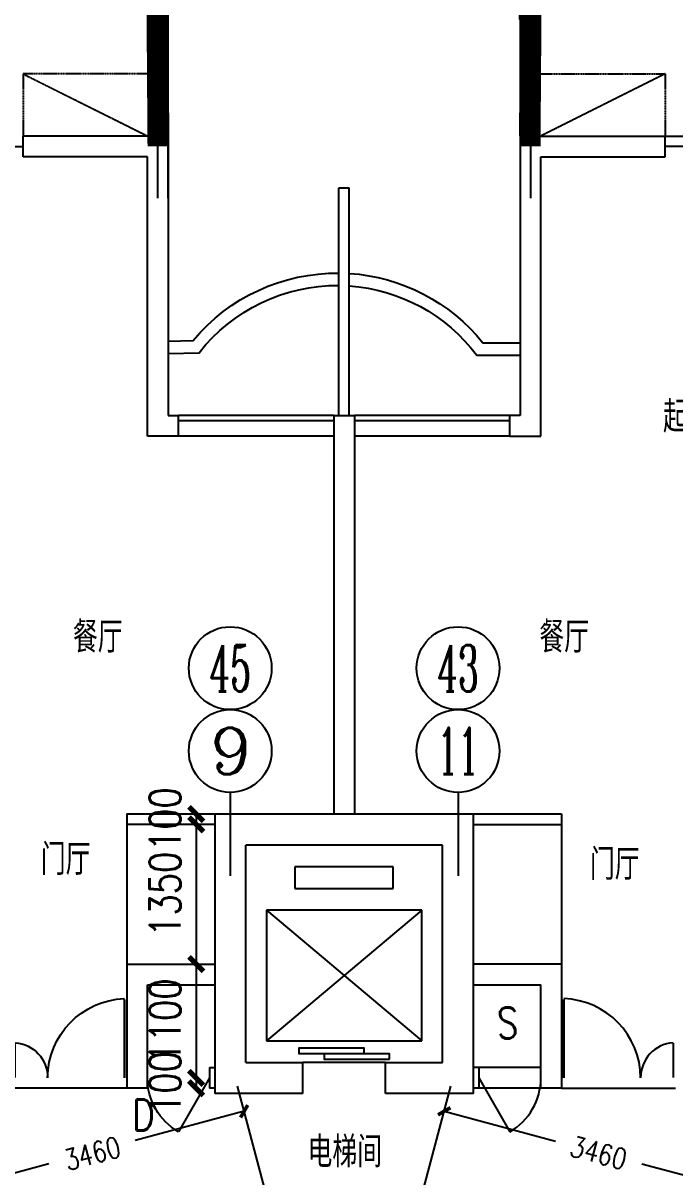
# Model space of a CAD drawing. Header units: millimetres. Extents: x 945 to 50353, y 469 to 41134.
# Drawn here: x 22549 to 28844, y 20934 to 32082 of the extents above; entities that cross this region are included whole.
import ezdxf
from ezdxf.enums import TextEntityAlignment as Align

# ---------------------------------------------------------------- set-up
doc = ezdxf.new("R2010")
doc.units = ezdxf.units.MM
doc.linetypes.add('DASH', pattern=[0.35, 0.25, -0.1])
for name, color, linetype in [('AXIS', 3, 'Continuous'), ('AXIS_TEXT', 7, 'Continuous'), ('BALCONY', 6, 'Continuous'), ('BB', 5, 'Continuous'), ('GROUND', 2, 'Continuous'), ('PUB_DIM', 3, 'Continuous'), ('PUB_TEXT', 7, 'Continuous'), ('PUB_WINDW', 7, 'Continuous'), ('STAIR', 2, 'Continuous'), ('WALL', 255, 'Continuous'), ('WINDOW', 2, 'Continuous')]:
    doc.layers.add(name, color=color, linetype=linetype)
doc.styles.add('_HZTXT', font='txt', dxfattribs={"width": 0.8, "bigfont": 'HZTXT'})
doc.styles.add('_SIMPLEX', font='SIMPLEX', dxfattribs={"width": 0.8})
doc.styles.add('COMPLEX', font='COMPLEX')
doc.styles.add('DIM_FONT', font='SIMPLEX', dxfattribs={"width": 0.8})
doc.styles.add('SIMPLEX', font='SIMPLEX.SHX')
doc.dimstyles.new('AXIS', dxfattribs={"dimtxt": 300, "dimasz": 1, "dimexe": 250, "dimexo": 300, "dimgap": 0.09, "dimtad": 1, "dimdec": 0, "dimzin": 0, "dimdsep": 46, "dimtxsty": 'DIM_FONT', "dimblk": '_DIMX', "dimcen": 0.09, "dimse1": 1, "dimse2": 1, "dimclrt": 7, "dimadec": 0, "dimazin": 0, "dimtfac": 1, "dimtdec": 0, "dimtix": 1, "dimtmove": 2, "dimatfit": 3, "dimldrblk": '_DIMX', "dimfxl": 1, "dimtolj": 1, "dimtzin": 0, "dimarcsym": 0})
doc.dimstyles.new('DIM0', dxfattribs={"dimtxt": 200, "dimasz": 0.7, "dimexe": 250, "dimexo": 300, "dimgap": 150, "dimtad": 1, "dimdec": 0, "dimzin": 0, "dimdsep": 46, "dimtxsty": 'DIM_FONT', "dimblk": '_DIMX', "dimblk1": '_DIMX', "dimblk2": '_DIMX', "dimsah": 1, "dimcen": 2.5, "dimclrt": 7, "dimadec": 0, "dimazin": 0, "dimtfac": 1, "dimtdec": 0, "dimtix": 1, "dimtmove": 2, "dimatfit": 3, "dimldrblk": '_DIMX', "dimfxl": 1, "dimtolj": 1, "dimtzin": 0, "dimarcsym": 0})

# ---------------------------------------------------------------- blocks, each defined once
blk = doc.blocks.new('_A1SLA')
for p, q in [((-0.5, 0), (-0.1667, 0)), ((0.1667, 0), (0.5, 0)), ((-0.1667, -0.0167), (0.1667, -0.0167))]:
    blk.add_line(p, q)
blk = doc.blocks.new('_DIMX')
at = {"const_width": 50}
blk.add_lwpolyline([(-70, -70), (70, 70)], dxfattribs=at)
blk = doc.blocks.new('*D196')
at = {"color": 0, "linetype": 'ByBlock', "transparency": 16777216}
for p, q in [((48100, -43035), (48483, -41605)), ((48419, -41847), (49494, -42135)), ((51759, -42742), (50328, -42358)), ((51442, -43931), (51825, -42501))]:
    blk.add_line(p, q, dxfattribs=at)
at = {"layer": 'DEFPOINTS', "color": 0, "linetype": 'ByBlock', "transparency": 16777216}
for p in [(51760, -42742), (48022, -43325), (51364, -44220)]:
    blk.add_point(p, dxfattribs=at)
at = {"color": 0, "linetype": 'ByBlock', "transparency": 16777216, "xscale": 0.7, "yscale": 0.7, "zscale": 0.7}
for p, rotation in [((48418, -41847), 164.9999999999991), ((51760, -42742), 344.9999999999991)]:
    blk.add_blockref('_DIMX', p, dxfattribs=dict(at, rotation=rotation))
at = {"color": 7, "linetype": 'ByBlock', "transparency": 16777216, "insert": (49910, -42249), "char_height": 200, "attachment_point": 5, "rotation": 345, "style": 'DIM_FONT'}
blk.add_mtext('\\A1;3460', dxfattribs=at)
blk = doc.blocks.new('M_A17ORW')
at = {"const_width": 0.02}
for points in [[(-0.481, -0.001), (-0.481, -0.308)], [(0.481, 0.001), (0.481, -0.691)]]:
    blk.add_lwpolyline(points, dxfattribs=at)
for centre, radius, start, end in [((-0.501, -0.003), 0.307, 274.2492, 0.2101), ((0.505, 0.002), 0.699, 180.2762, 268.0603)]:
    blk.add_arc(centre, radius, start, end)
blk = doc.blocks.new('*D28')
at = {"color": 0, "linetype": 'ByBlock', "transparency": 16777216}
for p, q in [((46804, -43035), (46421, -41605)), ((46485, -41847), (45434, -42128)), ((43144, -42742), (44600, -42352)), ((43462, -43931), (43079, -42501))]:
    blk.add_line(p, q, dxfattribs=at)
at = {"layer": 'DEFPOINTS', "color": 0, "linetype": 'ByBlock', "transparency": 16777216}
for p in [(43144, -42742), (46882, -43325), (43540, -44220)]:
    blk.add_point(p, dxfattribs=at)
at = {"color": 0, "linetype": 'ByBlock', "transparency": 16777216, "xscale": 0.7, "yscale": 0.7, "zscale": 0.7}
for p, rotation in [((46486, -41847), 15.00000000000274), ((43144, -42742), 195.0000000000027)]:
    blk.add_blockref('_DIMX', p, dxfattribs=dict(at, rotation=rotation))
at = {"color": 7, "linetype": 'ByBlock', "transparency": 16777216, "insert": (45021, -42255), "char_height": 200, "attachment_point": 5, "rotation": 15, "style": 'DIM_FONT'}
blk.add_mtext('\\A1;3460', dxfattribs=at)
blk = doc.blocks.new('*D27')
at = {"color": 0, "linetype": 'ByBlock', "transparency": 16777216}
blk.add_line((46023, -39076), (46023, -40424), dxfattribs=at)
at = {"layer": 'DEFPOINTS', "color": 0, "linetype": 'ByBlock', "transparency": 16777216}
for p in [(47023, -39075), (46023, -40425), (47023, -40425)]:
    blk.add_point(p, dxfattribs=at)
at = {"color": 0, "linetype": 'ByBlock', "transparency": 16777216}
for p, rotation in [((46023, -39075), 90), ((46023, -40425), 270)]:
    blk.add_blockref('_DIMX', p, dxfattribs=dict(at, rotation=rotation))
at = {"color": 7, "linetype": 'ByBlock', "transparency": 16777216, "insert": (45723, -39750), "char_height": 300, "attachment_point": 5, "rotation": 90, "style": 'DIM_FONT'}
blk.add_mtext('\\A1;1350', dxfattribs=at)
blk = doc.blocks.new('_LIFTD')
for points in [[(-0.548, -0.602), (-0.548, -0.774), (0.241, -0.774), (0.241, -0.602), (-0.548, -0.602)], [(-0.241, -0.784), (-0.241, -0.955), (0.548, -0.955), (0.548, -0.784), (-0.241, -0.784)]]:
    blk.add_lwpolyline(points)
blk = doc.blocks.new('*D26')
at = {"color": 0, "linetype": 'ByBlock', "transparency": 16777216}
for p, q in [((46023, -41524), (46023, -41523)), ((46023, -41525), (46023, -41625)), ((46023, -41626), (46023, -41627))]:
    blk.add_line(p, q, dxfattribs=at)
at = {"layer": 'DEFPOINTS', "color": 0, "linetype": 'ByBlock', "transparency": 16777216}
for p in [(47023, -41525), (46023, -41625), (47023, -41625)]:
    blk.add_point(p, dxfattribs=at)
at = {"color": 0, "linetype": 'ByBlock', "transparency": 16777216}
for p, rotation in [((46023, -41525), 270), ((46023, -41625), 90)]:
    blk.add_blockref('_DIMX', p, dxfattribs=dict(at, rotation=rotation))
at = {"color": 7, "linetype": 'ByBlock', "transparency": 16777216, "insert": (45723, -41575), "char_height": 300, "attachment_point": 5, "rotation": 90, "style": 'DIM_FONT'}
blk.add_mtext('\\A1;100', dxfattribs=at)
blk = doc.blocks.new('*D25')
at = {"color": 0, "linetype": 'ByBlock', "transparency": 16777216}
blk.add_line((46023, -40426), (46023, -41524), dxfattribs=at)
at = {"layer": 'DEFPOINTS', "color": 0, "linetype": 'ByBlock', "transparency": 16777216}
for p in [(47023, -40425), (46023, -41525), (47023, -41525)]:
    blk.add_point(p, dxfattribs=at)
at = {"color": 0, "linetype": 'ByBlock', "transparency": 16777216}
for p, rotation in [((46023, -40425), 90), ((46023, -41525), 270)]:
    blk.add_blockref('_DIMX', p, dxfattribs=dict(at, rotation=rotation))
at = {"color": 7, "linetype": 'ByBlock', "transparency": 16777216, "insert": (45723, -40975), "char_height": 300, "attachment_point": 5, "rotation": 90, "style": 'DIM_FONT'}
blk.add_mtext('\\A1;1100', dxfattribs=at)
blk = doc.blocks.new('_DBLK')
blk.add_line((-0.5, 0), (0, -0.866))
blk.add_arc((-0.5, 0), 1, 300, 0)
at = {"style": 'SIMPLEX', "flags": 9}
blk.add_attdef('A', text='', height=1, dxfattribs=at).set_placement((0, 1.5), align=Align.MIDDLE)
blk = doc.blocks.new('M_B7CQG')
for p, q in [((-0.5, 0.5), (0.5, 0.5)), ((-0.5, 0.2406), (0.5, 0.2406)), ((-0.5, -0.5), (0.5, -0.5))]:
    blk.add_line(p, q)
blk = doc.blocks.new('*D24')
at = {"color": 0, "linetype": 'ByBlock', "transparency": 16777216}
for p, q in [((46023, -38974), (46023, -38973)), ((46023, -38975), (46023, -39075)), ((46023, -39076), (46023, -39077))]:
    blk.add_line(p, q, dxfattribs=at)
at = {"layer": 'DEFPOINTS', "color": 0, "linetype": 'ByBlock', "transparency": 16777216}
for p in [(47023, -38975), (46023, -39075), (47023, -39075)]:
    blk.add_point(p, dxfattribs=at)
at = {"color": 0, "linetype": 'ByBlock', "transparency": 16777216}
for p, rotation in [((46023, -38975), 270), ((46023, -39075), 90)]:
    blk.add_blockref('_DIMX', p, dxfattribs=dict(at, rotation=rotation))
at = {"color": 7, "linetype": 'ByBlock', "transparency": 16777216, "insert": (45723, -39025), "char_height": 300, "attachment_point": 5, "rotation": 90, "style": 'DIM_FONT'}
blk.add_mtext('\\A1;100', dxfattribs=at)
blk = doc.blocks.new('_AXISO')
blk.add_circle((0, 0), 0.5)
at = {"layer": 'AXIS_TEXT', "style": 'COMPLEX', "width": 1.041667}
blk.add_attdef('A', text='', height=0.56, dxfattribs=at).set_placement((-0.25, -0.28), (0.25, -0.28), align=Align.FIT)
blk = doc.blocks.new('A$C1A5103E2')
at = {"layer": 'BALCONY', "linetype": 'DASH'}
blk.add_lwpolyline([(7481, 4926), (6922, 6073, 0.165068), (3630, 4038, -0.116287), (393, 1897), (1318, 1)], format="xyb", dxfattribs=at)
at = {"layer": 'BALCONY'}
for points in [[(1315, 0), (0, 2696, -0.165068), (3630, 4038, 0.116287), (7310, 5271), (8235, 3375)], [(1405, 44), (125, 2668, -0.161766), (3636, 3938, 0.11311), (7268, 5128), (8145, 3331)]]:
    blk.add_lwpolyline(points, format="xyb", dxfattribs=at)
at = {"layer": 'BB', "const_width": 200}
blk.add_lwpolyline([(7155, 5340), (7929, 3782)], dxfattribs=at)
at = {"layer": 'WALL'}
for p, q in [((7244, 5384), (7154, 5340)), ((7244, 5384), (7975, 3916)), ((7154, 5340), (7885, 3872))]:
    blk.add_line(p, q, dxfattribs=at)
blk = doc.blocks.new('A$C61104662')
at = {"layer": 'PUB_DIM', "rotation": 334.0000000000853}
blk.add_blockref('A$C1A5103E2', (-1182, 577), dxfattribs=at)
at = {"layer": 'PUB_DIM', "xscale": -1, "rotation": 25.9999999999147}
blk.add_blockref('A$C1A5103E2', (19982, 577), dxfattribs=at)
blk = doc.blocks.new('1T4F49深上格林')
at = {"layer": 'AXIS'}
for p, q in [((22696.8, -12474.8), (22696.8, -13280)), ((24896.8, -12474.8), (24896.8, -13280))]:
    blk.add_line(p, q, dxfattribs=at)
at = {"layer": 'BALCONY'}
for points in [[(22096.8, -8114.1), (22338.9, -8108.8, -0.2253478), (23746.8, -7457.3, -0.2180957)], [(23846.8, -7461, -0.2097), (25136.5, -8130.2), (25496.8, -8130.2)], [(22096.8, -8234.1), (22396.8, -8228.2, -0.2340741), (23746.8, -7577.3)], [(23846.8, -7581.3, -0.2172525), (25077.9, -8250.2), (25496.8, -8250.2)]]:
    blk.add_lwpolyline(points, format="xyb", dxfattribs=at)
at = {"layer": 'GROUND'}
for p, q in [((26896.8, -6133.4), (29296.8, -6133.4)), ((25696.8, -15133.4), (25096.8, -15133.4)), ((21696.8, -15333.4), (20596.8, -15333.4)), ((25696.8, -15333.4), (25096.8, -15333.4)), ((25896.8, -15333.4), (26996.8, -15333.4))]:
    blk.add_line(p, q, dxfattribs=at)
at = {"layer": 'STAIR'}
for p, q in [((21696.8, -12783.4), (21696.8, -14133.4)), ((25896.8, -12783.4), (25896.8, -14133.4)), ((23321.8, -13193.4), (23321.8, -13403.4)), ((24271.8, -13193.4), (23321.8, -13193.4)), ((24271.8, -13403.4), (24271.8, -13193.4)), ((23321.8, -13403.4), (24271.8, -13403.4)), ((23046.8, -13613.4), (24546.8, -14873.4)), ((24546.8, -13613.4), (23046.8, -14873.4)), ((24546.8, -13613.4), (23046.8, -13613.4)), ((23046.8, -13613.4), (23046.8, -14873.4)), ((24546.8, -14873.4), (24546.8, -13613.4)), ((23046.8, -14873.4), (24546.8, -14873.4)), ((24196.8, -15083.4), (23396.8, -15083.4))]:
    blk.add_line(p, q, dxfattribs=at)
at = {"layer": 'WALL'}
for p, q in [((22096.8, -6133.4), (20696.8, -6133.4)), ((20696.8, -6333.4), (20696.8, -6133.4)), ((22096.8, -6133.4), (22096.8, -8833.4)), ((25496.8, -6133.4), (25496.8, -8833.4)), ((25496.8, -6133.4), (26896.8, -6133.4)), ((26896.8, -6333.4), (26896.8, -6133.4)), ((21896.8, -6333.4), (20696.8, -6333.4)), ((21896.8, -9033.4), (21896.8, -6333.4)), ((25696.8, -9033.4), (25696.8, -6333.4)), ((25696.8, -6333.4), (26896.8, -6333.4)), ((23746.8, -8833.4), (23746.8, -6633.4)), ((23746.8, -6633.4), (23846.8, -6633.4)), ((23846.8, -8833.4), (23846.8, -6633.4)), ((22096.8, -8833.4), (22196.8, -8833.4)), ((22196.8, -9033.4), (22196.8, -8833.4)), ((23696.8, -8833.4), (23896.8, -8833.4)), ((23696.8, -8833.4), (23696.8, -12683.4)), ((23896.8, -8833.4), (23896.8, -12683.4)), ((25496.8, -8833.4), (25396.8, -8833.4)), ((25396.8, -9033.4), (25396.8, -8833.4)), ((22196.8, -9033.4), (21896.8, -9033.4)), ((25396.8, -9033.4), (25696.8, -9033.4)), ((21696.8, -12683.4), (25896.8, -12683.4)), ((21696.8, -12683.4), (21696.8, -12783.4)), ((22546.8, -12683.4), (22546.8, -15383.4)), ((25046.8, -15383.4), (25046.8, -12683.4)), ((25896.8, -12683.4), (25896.8, -12783.4)), ((22546.8, -12783.4), (21696.8, -12783.4)), ((25046.8, -12783.4), (25896.8, -12783.4)), ((22846.8, -15083.4), (22846.8, -12983.4)), ((24746.8, -12983.4), (22846.8, -12983.4)), ((24746.8, -15083.4), (24746.8, -12983.4)), ((21696.8, -14133.4), (22546.8, -14133.4)), ((21696.8, -14133.4), (21696.8, -15333.4)), ((25896.8, -14133.4), (25046.8, -14133.4)), ((25896.8, -14133.4), (25896.8, -15333.4)), ((21896.8, -14333.4), (22546.8, -14333.4)), ((21896.8, -15333.4), (21896.8, -14333.4)), ((25046.8, -14333.4), (25696.8, -14333.4)), ((25696.8, -15333.4), (25696.8, -14333.4)), ((22496.8, -15133.4), (22546.8, -15133.4)), ((22496.8, -15133.4), (22496.8, -15333.4)), ((22846.8, -15083.4), (23396.8, -15083.4)), ((23396.8, -15383.4), (23396.8, -15083.4)), ((24196.8, -15083.4), (24746.8, -15083.4)), ((24196.8, -15383.4), (24196.8, -15083.4)), ((25096.8, -15133.4), (25046.8, -15133.4)), ((25096.8, -15133.4), (25096.8, -15333.4)), ((21896.8, -15333.4), (21696.8, -15333.4)), ((22546.8, -15333.4), (22496.8, -15333.4)), ((25096.8, -15333.4), (25046.8, -15333.4)), ((25896.8, -15333.4), (25696.8, -15333.4)), ((23396.8, -15383.4), (22546.8, -15383.4)), ((25046.8, -15383.4), (24196.8, -15383.4))]:
    blk.add_line(p, q, dxfattribs=at)
at = {"layer": 'WINDOW', "linetype": 'DASH'}
for p, q in [((20696.8, -5533.4), (21896.8, -6133.4)), ((26896.8, -5533.4), (25696.8, -6133.4))]:
    blk.add_line(p, q, dxfattribs=at)
for points in [[(21893.7, -5533.4), (20696.8, -5533.4), (20696.8, -6133.4)], [(25699.9, -5533.4), (26896.8, -5533.4), (26896.8, -6133.4)]]:
    blk.add_lwpolyline(points, dxfattribs=at)
at = {"layer": 'AXIS'}
ref = blk.add_blockref('_AXISO', (22696.8, -11274.8), dxfattribs=dict(at, xscale=800, yscale=800, zscale=800))
ref.add_attrib('A', '45', dxfattribs={"layer": 'AXIS_TEXT', "height": 448, "style": 'COMPLEX', "width": 0.535714}).set_placement((22496.8, -11498.8), (22896.8, -11498.8), align=Align.FIT)
ref = blk.add_blockref('_AXISO', (24896.8, -11274.8), dxfattribs=dict(at, xscale=800, yscale=800, zscale=800))
ref.add_attrib('A', '43', dxfattribs={"layer": 'AXIS_TEXT', "height": 448, "style": 'COMPLEX', "width": 0.535714}).set_placement((24696.8, -11498.8), (25096.8, -11498.8), align=Align.FIT)
ref = blk.add_blockref('_AXISO', (22696.8, -12074.8), dxfattribs=dict(at, xscale=800, yscale=800, zscale=800, rotation=359.9999999999999))
ref.add_attrib('A', '9', dxfattribs={"layer": 'AXIS_TEXT', "height": 448, "style": 'COMPLEX', "width": 1.339286}).set_placement((22496.8, -12298.8), (22896.8, -12298.8), align=Align.FIT)
ref = blk.add_blockref('_AXISO', (24896.8, -12074.8), dxfattribs=dict(at, xscale=800, yscale=800, zscale=800, rotation=359.9999999999999))
ref.add_attrib('A', '11', dxfattribs={"layer": 'AXIS_TEXT', "height": 448, "style": 'COMPLEX', "width": 0.78125}).set_placement((24696.8, -12298.8), (25096.8, -12298.8), align=Align.FIT)
at = {"layer": 'WINDOW', "color": 0}
blk.add_blockref('A$C61104662', (14395.6, -6733.4), dxfattribs=at)
at = {"layer": 'WINDOW'}
for name, p, xscale, yscale, zscale in [('_A1SLA', (19496.8, -6233.4), 2400, 2400, 2400), ('M_A17ORW', (21146.8, -15233.4), 1100, -1100, 1100)]:
    blk.add_blockref(name, p, dxfattribs=dict(at, xscale=xscale, yscale=yscale, zscale=zscale))
for name, p, xscale, yscale, zscale, rotation in [('_A1SLA', (28096.8, -6233.4), -2400, 2400, 2400, 359.999999999979), ('M_B7CQG', (22946.8, -8933.4), 1500, -200.0000000002566, 1500, 180.000000000001), ('M_B7CQG', (24646.8, -8933.4), 1500, -200.000000000055, 1500, 180.000000000001), ('M_A17ORW', (26446.8, -15233.4), -1100, -1100, 1100, 359.9999999999893), ('_LIFTD', (23796.8, -15233.4), 800, 299.9999999985429, 800, 180.000000000001), ('_DBLK', (22196.8, -15233.4), 600, -600, 600, 180.000000000001), ('_DBLK', (25396.8, -15233.4), -600, -600, 600, 180.000000000001)]:
    blk.add_blockref(name, p, dxfattribs=dict(at, xscale=xscale, yscale=yscale, zscale=zscale, rotation=rotation))
at = {"layer": 'AXIS_TEXT', "style": 'COMPLEX', "width": 0.4}
for tag, p in [('2-1', (23300.7, -32352.3)), ('1-7', (24333, -32348.2))]:
    blk.add_attdef(tag, text='', height=448, dxfattribs=at).set_placement(p, align=Align.CENTER)
at = {"layer": 'PUB_TEXT', "width": 0.8}
for s, style, p in [('起居室', '_HZTXT', (26876, -8996.1)), ('餐厅', '_HZTXT', (21177.7, -11125.2)), ('餐厅', '_HZTXT', (25682, -11125.2)), ('门厅', '_HZTXT', (20867.4, -13272.4)), ('门厅', '_HZTXT', (26170, -13320)), ('S', '_SIMPLEX', (25272.2, -14851.5)), ('D', '_SIMPLEX', (21750.7, -15740.7)), ('电梯间', '_HZTXT', (23442.5, -16098.5))]:
    blk.add_text(s, height=300, dxfattribs=dict(at, style=style)).set_placement(p)
at = {"layer": 'AXIS'}
for base, p1, p2, angle, picture, middle in [((19488.6, -16450.6), (23226.8, -17033.4), (19884.7, -17928.9), 195, '*D28', (21365.9, -15963.9)), ((28105, -16450.6), (24366.8, -17033.4), (27708.9, -17928.9), 345, '*D196', (26255, -15957.9))]:
    dim = blk.add_linear_dim(base=base, p1=p1, p2=p2, angle=angle, dimstyle='DIM0', override={"dimasz": 0.7}, dxfattribs=at)
    dim.commit()
    dim.dimension.update_dxf_attribs({"geometry": picture, "text_midpoint": middle, "dimtype": 129, "insert": (-23655.1, 26291.5)})
at = {"layer": 'PUB_DIM'}
for p1, p2, picture, middle in [((23367.5, -12683.4), (23367.5, -12783.4), '*D24', (22067.5, -12733.4)), ((23367.5, -12783.4), (23367.5, -14133.4), '*D27', (22067.5, -13458.4)), ((23367.5, -14133.4), (23367.5, -15233.4), '*D25', (22067.5, -14683.4)), ((23367.5, -15233.4), (23367.5, -15333.4), '*D26', (22067.5, -15283.4))]:
    dim = blk.add_aligned_dim(p1=p1, p2=p2, distance=-1000, dimstyle='AXIS', dxfattribs=at)
    dim.commit()
    dim.dimension.update_dxf_attribs({"geometry": picture, "text_midpoint": middle, "insert": (-23655.1, 26291.5)})

msp = doc.modelspace()

# ---------------------------------------------------------------- block references
at = {"layer": 'PUB_WINDW'}
msp.add_blockref('1T4F49深上格林', (1853, 37124), dxfattribs=at)

doc.saveas('drawing.dxf')
